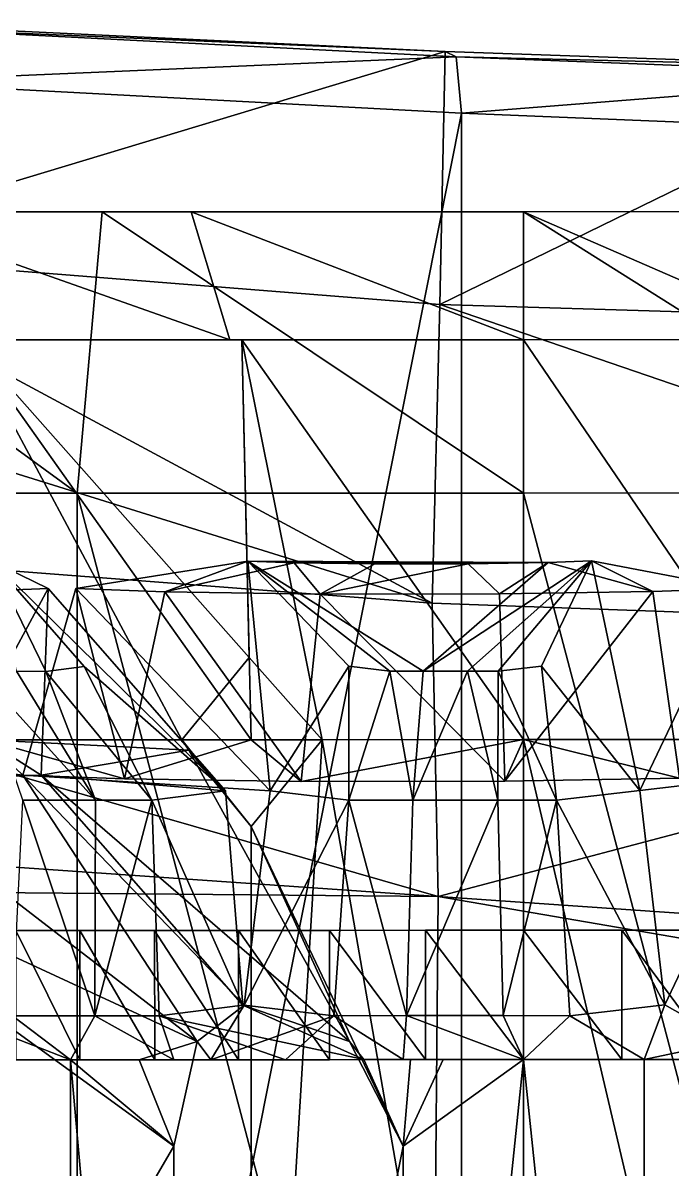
# Model space of a CAD drawing. Header units: metres. Extents: x -7 to 7, y -2.9 to 2.9.
# Drawn here: x 3.8716 to 4.1128, y 2.1771 to 2.6029 of the extents above; entities that cross this region are included whole.
import ezdxf

# ---------------------------------------------------------------- set-up
doc = ezdxf.new("R2010")
doc.units = ezdxf.units.M

msp = doc.modelspace()

# ---------------------------------------------------------------- linework, layer by layer
for points in [[(3.78125, 2.5177, 0.396984), (4.0285, 2.59228, 0.280162), (3.80472, 2.60292, 0.266959)], [(4.0285, 2.59228, 0.280162), (3.81455, 2.60152, 0.245432), (3.80472, 2.60292, 0.266959)], [(3.81455, 2.60152, 0.245432), (4.0285, 2.59228, 0.280162), (4.03252, 2.59032, 0.256828)], [(4.03252, 2.59032, 0.256828), (3.81593, 2.58102, 0.234465), (3.81455, 2.60152, 0.245432)], [(4.02651, 2.4983, 0.415189), (4.0285, 2.59228, 0.280162), (3.78125, 2.5177, 0.396984)], [(4.03453, 2.56934, 0.245169), (3.81593, 2.58102, 0.234465), (4.03252, 2.59032, 0.256828)], [(4.02651, 2.4983, 0.415189), (4.20655, 2.58615, 0.281964), (4.0285, 2.59228, 0.280162)], [(4.20655, 2.58615, 0.281964), (4.03252, 2.59032, 0.256828), (4.0285, 2.59228, 0.280162)], [(4.03252, 2.59032, 0.256828), (4.20655, 2.58615, 0.281964), (4.21171, 2.58336, 0.254789)], [(4.21171, 2.58336, 0.254789), (4.03453, 2.56934, 0.245169), (4.03252, 2.59032, 0.256828)], [(4.22283, 2.49235, 0.404491), (4.20655, 2.58615, 0.281964), (4.02651, 2.4983, 0.415189)], [(4.03453, 2.56934, 0.245169), (3.81593, 1.471, 0.234794), (3.81593, 2.58102, 0.234465)], [(4.21015, 2.56217, 0.241971), (4.03453, 2.56934, 0.245169), (4.21171, 2.58336, 0.254789)], [(3.81593, 1.471, 0.234794), (4.03453, 2.56934, 0.245169), (4.03453, 1.471, 0.245494)], [(4.21015, 2.56217, 0.241971), (4.03453, 1.471, 0.245494), (4.03453, 2.56934, 0.245169)], [(4.03453, 1.471, 0.245494), (4.21015, 2.56217, 0.241971), (4.21015, 1.471, 0.242294)], [(4.02369, 2.38732, 0.605222), (3.54306, 2.53711, 0.345178), (3.50924, 2.42682, 0.62021)], [(4.02369, 2.38732, 0.605222), (3.78125, 2.5177, 0.396984), (3.54306, 2.53711, 0.345178)], [(3.72998, 2.42815, -0.115225), (3.89172, 2.42821, -0.076395), (3.74848, 2.53266, -0.172246)], [(3.74848, 2.53266, -2.07444), (3.89172, 2.42821, -2.17029), (3.72998, 2.42815, -2.13146)], [(3.90107, 2.53272, -2.11108), (3.74848, 2.53266, -2.07444), (3.9341, 2.53273, -1.90252)], [(3.74848, 2.53266, -0.172246), (3.9341, 2.53273, -0.34417), (3.81373, 2.53269, -0.373069)], [(3.9341, 2.53273, -1.90252), (3.74848, 2.53266, -2.07444), (3.81373, 2.53269, -1.87362)], [(3.9341, 2.53273, -0.34417), (3.74848, 2.53266, -0.172246), (3.90107, 2.53272, -0.135612)], [(3.89172, 2.42821, -2.17029), (3.74848, 2.53266, -2.07444), (3.90107, 2.53272, -2.11108)], [(3.74848, 2.53266, -0.172246), (3.89172, 2.42821, -0.076395), (3.90107, 2.53272, -0.135612)], [(3.9341, 2.53273, -1.90252), (3.81373, 2.53269, -1.87362), (3.94851, 2.48519, -1.81166)], [(3.94851, 2.48519, -0.435024), (3.81373, 2.53269, -0.373069), (3.9341, 2.53273, -0.34417)], [(3.81373, 2.53269, -0.373069), (3.94851, 2.48519, -0.435024), (3.84217, 2.48515, -0.460553)], [(3.94851, 2.48519, -1.81166), (3.81373, 2.53269, -1.87362), (3.84217, 2.48515, -1.78614)], [(3.89172, 2.42821, -0.076395), (4.05754, 2.42826, -0.063345), (3.90107, 2.53272, -0.135612)], [(3.90107, 2.53272, -2.11108), (4.05754, 2.42826, -2.18334), (3.89172, 2.42821, -2.17029)], [(4.05754, 2.42826, -2.18334), (3.90107, 2.53272, -2.11108), (4.05751, 2.53277, -2.12339)], [(3.90107, 2.53272, -0.135612), (4.05751, 2.53277, -0.1233), (3.9341, 2.53273, -0.34417)], [(3.90107, 2.53272, -0.135612), (4.05754, 2.42826, -0.063345), (4.05751, 2.53277, -0.1233)], [(3.9341, 2.53273, -1.90252), (4.05751, 2.53277, -2.12339), (3.90107, 2.53272, -2.11108)], [(4.05751, 2.53277, -2.12339), (3.9341, 2.53273, -1.90252), (4.05751, 2.53277, -1.91223)], [(4.05751, 2.53277, -1.91223), (3.9341, 2.53273, -1.90252), (4.05752, 2.48522, -1.82024)], [(3.9341, 2.53273, -0.34417), (4.05751, 2.53277, -0.1233), (4.05751, 2.53277, -0.334458)], [(4.05752, 2.48522, -0.426444), (3.9341, 2.53273, -0.34417), (4.05751, 2.53277, -0.334458)], [(3.9341, 2.53273, -0.34417), (4.05752, 2.48522, -0.426444), (3.94851, 2.48519, -0.435024)], [(4.05752, 2.48522, -1.82024), (3.9341, 2.53273, -1.90252), (3.94851, 2.48519, -1.81166)], [(4.22336, 2.42832, -2.17029), (4.05751, 2.53277, -2.12339), (4.21395, 2.53282, -2.11108)], [(4.21395, 2.53282, -2.11108), (4.05751, 2.53277, -2.12339), (4.18092, 2.53281, -1.90252)], [(4.05751, 2.53277, -0.1233), (4.22336, 2.42832, -0.076395), (4.21395, 2.53282, -0.135612)], [(4.18092, 2.53281, -0.34417), (4.05751, 2.53277, -0.1233), (4.21395, 2.53282, -0.135612)], [(4.05751, 2.53277, -0.1233), (4.18092, 2.53281, -0.34417), (4.05751, 2.53277, -0.334458)], [(4.18092, 2.53281, -1.90252), (4.05751, 2.53277, -1.91223), (4.16654, 2.48526, -1.81166)], [(4.18092, 2.53281, -1.90252), (4.05751, 2.53277, -2.12339), (4.05751, 2.53277, -1.91223)], [(4.16654, 2.48526, -0.435024), (4.05751, 2.53277, -0.334458), (4.18092, 2.53281, -0.34417)], [(4.05754, 2.42826, -0.063345), (4.22336, 2.42832, -0.076395), (4.05751, 2.53277, -0.1233)], [(4.05751, 2.53277, -0.334458), (4.16654, 2.48526, -0.435024), (4.05752, 2.48522, -0.426444)], [(4.05751, 2.53277, -2.12339), (4.22336, 2.42832, -2.17029), (4.05754, 2.42826, -2.18334)], [(4.16654, 2.48526, -1.81166), (4.05751, 2.53277, -1.91223), (4.05752, 2.48522, -1.82024)], [(3.78125, 2.5177, 0.396984), (4.02369, 2.38732, 0.605222), (4.02651, 2.4983, 0.415189)], [(4.38885, 2.37422, 0.600226), (4.02651, 2.4983, 0.415189), (4.02369, 2.38732, 0.605222)], [(4.38885, 2.37422, 0.600226), (4.22283, 2.49235, 0.404491), (4.02651, 2.4983, 0.415189)], [(3.84217, 2.48515, -0.460553), (3.94851, 2.48519, -0.435024), (3.85101, 2.48515, -0.487764)], [(3.85101, 2.48515, -1.75892), (3.94851, 2.48519, -1.81166), (3.84217, 2.48515, -1.78614)], [(3.94851, 2.48519, -1.81166), (3.85101, 2.48515, -1.75892), (3.95298, 2.48519, -1.7834)], [(3.95298, 2.48519, -1.7834), (3.85101, 2.48515, -1.75892), (3.95641, 2.3366, -1.76199)], [(3.85101, 2.48515, -0.487764), (3.94851, 2.48519, -0.435024), (3.95298, 2.48519, -0.463284)], [(3.95571, 2.36712, -0.480305), (3.85101, 2.48515, -0.487764), (3.95298, 2.48519, -0.463284)], [(3.85101, 2.48515, -0.487764), (3.95571, 2.36712, -0.480305), (3.93064, 2.33659, -0.49089)], [(3.85101, 2.48515, -0.487764), (3.93064, 2.33659, -0.49089), (3.85775, 2.33657, -0.508389)], [(3.95641, 2.3366, -1.76199), (3.85101, 2.48515, -1.75892), (3.85775, 2.33657, -1.7383)], [(3.94851, 2.48519, -0.435024), (4.05752, 2.48522, -0.426444), (3.95298, 2.48519, -0.463284)], [(3.95298, 2.48519, -1.7834), (4.05752, 2.48522, -1.82024), (3.94851, 2.48519, -1.81166)], [(4.05752, 2.48522, -1.82024), (3.95298, 2.48519, -1.7834), (4.05752, 2.48522, -1.79163)], [(4.05752, 2.48522, -1.79163), (3.95298, 2.48519, -1.7834), (4.05756, 2.33664, -1.76995)], [(3.95298, 2.48519, -0.463284), (4.05752, 2.48522, -0.426444), (4.05752, 2.48522, -0.455056)], [(4.05756, 2.33664, -0.476742), (3.95298, 2.48519, -0.463284), (4.05752, 2.48522, -0.455056)], [(3.95298, 2.48519, -0.463284), (4.05756, 2.33664, -0.476742), (3.98283, 2.33661, -0.482624)], [(3.95298, 2.48519, -0.463284), (3.98283, 2.33661, -0.482624), (3.95571, 2.36712, -0.480305)], [(4.05756, 2.33664, -1.76995), (3.95298, 2.48519, -1.7834), (3.95641, 2.3366, -1.76199)], [(4.05752, 2.48522, -0.426444), (4.16207, 2.48526, -0.463284), (4.05752, 2.48522, -0.455056)], [(4.16654, 2.48526, -1.81166), (4.05752, 2.48522, -1.82024), (4.16207, 2.48526, -1.7834)], [(4.16207, 2.48526, -1.7834), (4.05752, 2.48522, -1.79163), (4.15871, 2.33667, -1.76199)], [(4.16207, 2.48526, -0.463284), (4.05752, 2.48522, -0.426444), (4.16654, 2.48526, -0.435024)], [(4.16207, 2.48526, -1.7834), (4.05752, 2.48522, -1.82024), (4.05752, 2.48522, -1.79163)], [(4.15871, 2.33667, -0.484703), (4.05752, 2.48522, -0.455056), (4.16207, 2.48526, -0.463284)], [(4.05752, 2.48522, -0.455056), (4.15871, 2.33667, -0.484703), (4.05756, 2.33664, -0.476742)], [(4.15871, 2.33667, -1.76199), (4.05752, 2.48522, -1.79163), (4.05756, 2.33664, -1.76995)], [(3.89172, 2.42821, -2.17029), (3.89188, 1.79919, -2.17029), (3.72998, 2.42815, -2.13146)], [(3.72998, 2.42815, -0.115225), (3.89188, 1.79919, -0.076395), (3.89172, 2.42821, -0.076395)], [(3.72998, 2.42815, -2.13146), (3.89188, 1.79919, -2.17029), (3.73014, 1.79913, -2.13146)], [(3.89188, 1.79919, -0.076395), (3.72998, 2.42815, -0.115225), (3.73014, 1.79913, -0.115225)], [(4.05754, 2.42826, -2.18334), (4.0577, 1.79925, -2.18334), (3.89172, 2.42821, -2.17029)], [(3.89172, 2.42821, -0.076395), (4.0577, 1.79925, -0.063345), (4.05754, 2.42826, -0.063345)], [(3.89172, 2.42821, -2.17029), (4.0577, 1.79925, -2.18334), (3.89188, 1.79919, -2.17029)], [(4.0577, 1.79925, -0.063345), (3.89172, 2.42821, -0.076395), (3.89188, 1.79919, -0.076395)], [(4.22336, 2.42832, -2.17029), (4.22352, 1.79931, -2.17029), (4.05754, 2.42826, -2.18334)], [(4.05754, 2.42826, -0.063345), (4.22352, 1.79931, -0.076395), (4.22336, 2.42832, -0.076395)], [(4.05754, 2.42826, -2.18334), (4.22352, 1.79931, -2.17029), (4.0577, 1.79925, -2.18334)], [(4.22352, 1.79931, -0.076395), (4.05754, 2.42826, -0.063345), (4.0577, 1.79925, -0.063345)], [(3.50924, 2.42682, 0.62021), (2.38506, 2.39204, 0.763717), (4.02586, 2.27837, 0.710255)], [(3.50924, 2.42682, 0.62021), (4.02586, 2.27837, 0.710255), (4.02369, 2.38732, 0.605222)], [(3.86003, 2.40294, -0.677253), (3.84962, 2.39153, -0.610589), (3.88094, 2.39276, -0.597337)], [(3.88094, 2.39276, -0.597337), (3.94686, 2.31765, -0.810869), (3.86003, 2.40294, -0.677253)], [(3.86003, 2.40294, -0.677253), (3.94686, 2.31765, -0.810869), (3.89434, 2.36384, -0.788398)], [(3.88011, 2.36201, -0.794705), (3.86003, 2.40294, -0.677253), (3.89434, 2.36384, -0.788398)], [(3.86918, 2.36203, -0.800734), (3.86003, 2.40294, -0.677253), (3.88011, 2.36201, -0.794705)], [(3.89125, 2.39276, -1.6527), (3.96346, 2.31765, -1.44121), (3.95513, 2.40297, -1.60034)], [(3.95513, 2.40297, -1.60034), (3.92437, 2.39156, -1.66039), (3.89125, 2.39276, -1.6527)], [(3.92437, 2.39156, -1.66039), (3.95513, 2.40297, -1.60034), (3.97238, 2.40235, -1.60434)], [(3.97238, 2.40235, -1.60434), (3.98206, 2.39071, -1.66971), (3.92437, 2.39156, -1.66039)], [(3.95513, 2.40297, -1.60034), (3.96346, 2.31765, -1.44121), (3.99272, 2.36388, -1.49026)], [(4.00794, 2.36205, -1.49352), (3.95513, 2.40297, -1.60034), (3.99272, 2.36388, -1.49026)], [(4.02033, 2.36208, -1.49506), (3.95513, 2.40297, -1.60034), (4.00794, 2.36205, -1.49352)], [(3.95513, 2.40297, -1.60034), (4.06671, 2.40243, -1.61153), (3.97238, 2.40235, -1.60434)], [(4.02033, 2.36208, -1.49506), (4.06671, 2.40243, -1.61153), (3.95513, 2.40297, -1.60034)], [(3.97238, 2.40235, -1.60434), (4.06671, 2.40243, -1.61153), (4.03704, 2.40193, -1.61177)], [(3.98206, 2.39071, -1.66971), (3.97238, 2.40235, -1.60434), (4.0024, 2.4019, -1.60919)], [(3.97238, 2.40235, -1.60434), (4.03704, 2.40193, -1.61177), (4.0024, 2.4019, -1.60919)], [(4.0486, 2.39076, -1.67467), (3.98206, 2.39071, -1.66971), (4.03704, 2.40193, -1.61177)], [(4.03704, 2.40193, -1.61177), (3.98206, 2.39071, -1.66971), (4.0024, 2.4019, -1.60919)], [(4.02033, 2.36208, -1.49506), (4.08282, 2.40302, -1.61043), (4.06671, 2.40243, -1.61153)], [(4.08282, 2.40302, -1.61043), (4.02033, 2.36208, -1.49506), (4.03676, 2.36208, -1.4963)], [(4.08282, 2.40302, -1.61043), (4.03676, 2.36208, -1.4963), (4.0481, 2.36206, -1.49664)], [(4.06671, 2.40243, -1.61153), (4.0486, 2.39076, -1.67467), (4.03704, 2.40193, -1.61177)], [(4.08282, 2.40302, -1.61043), (4.0481, 2.36206, -1.49664), (4.06421, 2.3639, -1.49588)], [(4.10561, 2.39171, -1.6742), (4.0486, 2.39076, -1.67467), (4.06671, 2.40243, -1.61153)], [(4.1008, 2.3177, -1.45202), (4.08282, 2.40302, -1.61043), (4.06421, 2.3639, -1.49588)], [(4.08282, 2.40302, -1.61043), (4.10561, 2.39171, -1.6742), (4.06671, 2.40243, -1.61153)], [(4.13656, 2.39285, -1.6721), (4.10561, 2.39171, -1.6742), (4.08282, 2.40302, -1.61043)], [(4.08282, 2.40302, -1.61043), (4.1008, 2.3177, -1.45202), (4.13656, 2.39285, -1.6721)], [(2.39433, 2.29291, 0.803866), (4.02586, 2.27837, 0.710255), (2.38506, 2.39204, 0.763717)], [(3.84274, 2.32207, -0.57546), (3.88094, 2.39276, -0.597337), (3.84962, 2.39153, -0.610589)], [(3.88094, 2.39276, -0.597337), (3.84274, 2.32207, -0.57546), (3.87837, 2.32346, -0.560385)], [(3.87164, 2.32346, -1.68411), (3.96346, 2.31765, -1.44121), (3.89125, 2.39276, -1.6527)], [(3.89125, 2.39276, -1.6527), (3.90932, 2.32209, -1.69286), (3.87164, 2.32346, -1.68411)], [(3.87837, 2.32346, -0.560385), (3.94686, 2.31765, -0.810869), (3.88094, 2.39276, -0.597337)], [(3.90932, 2.32209, -1.69286), (3.89125, 2.39276, -1.6527), (3.92437, 2.39156, -1.66039)], [(3.92437, 2.39156, -1.66039), (3.97494, 2.32112, -1.70347), (3.90932, 2.32209, -1.69286)], [(3.97494, 2.32112, -1.70347), (3.92437, 2.39156, -1.66039), (3.98206, 2.39071, -1.66971)], [(3.98206, 2.39071, -1.66971), (4.05065, 2.32118, -1.70911), (3.97494, 2.32112, -1.70347)], [(4.05065, 2.32118, -1.70911), (3.98206, 2.39071, -1.66971), (4.0486, 2.39076, -1.67467)], [(4.10561, 2.39171, -1.6742), (4.05065, 2.32118, -1.70911), (4.0486, 2.39076, -1.67467)], [(4.1155, 2.32227, -1.70858), (4.05065, 2.32118, -1.70911), (4.10561, 2.39171, -1.6742)], [(4.1008, 2.3177, -1.45202), (4.15071, 2.32356, -1.70618), (4.13656, 2.39285, -1.6721)], [(4.13656, 2.39285, -1.6721), (4.1155, 2.32227, -1.70858), (4.10561, 2.39171, -1.6742)], [(4.38885, 2.37422, 0.600226), (4.02369, 2.38732, 0.605222), (4.02586, 2.27837, 0.710255)], [(5.77132, 2.15752, 0.572927), (4.38885, 2.37422, 0.600226), (4.02586, 2.27837, 0.710255)], [(3.89434, 2.36384, -0.788398), (3.91952, 2.31412, -0.822985), (3.88011, 2.36201, -0.794705)], [(3.94686, 2.31765, -0.810869), (3.91952, 2.31412, -0.822985), (3.89434, 2.36384, -0.788398)], [(3.98283, 2.33661, -0.482624), (3.93064, 2.33659, -0.49089), (3.95571, 2.36712, -0.480305)], [(3.96346, 2.31765, -1.44121), (3.9927, 2.31414, -1.44748), (3.99272, 2.36388, -1.49026)], [(3.99272, 2.36388, -1.49026), (3.9927, 2.31414, -1.44748), (4.00794, 2.36205, -1.49352)], [(4.06985, 2.31416, -1.45349), (4.06421, 2.3639, -1.49588), (4.0481, 2.36206, -1.49664)], [(4.06421, 2.3639, -1.49588), (4.06985, 2.31416, -1.45349), (4.1008, 2.3177, -1.45202)], [(3.89853, 2.31416, -0.834568), (3.85516, 2.36202, -0.80939), (3.86918, 2.36203, -0.800734)], [(3.85516, 2.36202, -0.80939), (3.89853, 2.31416, -0.834568), (3.87159, 2.31414, -0.851198)], [(3.88011, 2.36201, -0.794705), (3.89853, 2.31416, -0.834568), (3.86918, 2.36203, -0.800734)], [(3.91952, 2.31412, -0.822985), (3.89853, 2.31416, -0.834568), (3.88011, 2.36201, -0.794705)], [(3.9927, 2.31414, -1.44748), (4.0165, 2.3142, -1.45045), (4.00794, 2.36205, -1.49352)], [(4.00794, 2.36205, -1.49352), (4.0165, 2.3142, -1.45045), (4.02033, 2.36208, -1.49506)], [(4.0165, 2.3142, -1.45045), (4.03676, 2.36208, -1.4963), (4.02033, 2.36208, -1.49506)], [(4.03676, 2.36208, -1.4963), (4.0165, 2.3142, -1.45045), (4.04807, 2.3142, -1.45283)], [(4.04807, 2.3142, -1.45283), (4.0481, 2.36206, -1.49664), (4.03676, 2.36208, -1.4963)], [(4.0481, 2.36206, -1.49664), (4.04807, 2.3142, -1.45283), (4.06985, 2.31416, -1.45349)], [(3.85775, 2.33657, -1.7383), (3.79601, 2.33265, -1.69491), (3.87164, 2.32346, -1.68411)], [(3.85775, 2.33657, -0.508389), (3.87837, 2.32346, -0.560385), (3.84274, 2.32207, -0.57546)], [(3.90932, 2.32209, -1.69286), (3.95641, 2.3366, -1.76199), (3.85775, 2.33657, -1.7383)], [(3.93321, 2.3327, -0.507204), (3.85775, 2.33657, -0.508389), (3.93064, 2.33659, -0.49089)], [(3.85775, 2.33657, -0.508389), (3.93321, 2.3327, -0.507204), (3.87837, 2.32346, -0.560385)], [(3.85775, 2.33657, -1.7383), (3.87164, 2.32346, -1.68411), (3.90932, 2.32209, -1.69286)], [(3.95641, 2.3366, -1.76199), (3.90932, 2.32209, -1.69286), (3.97494, 2.32112, -1.70347)], [(3.95642, 2.30443, -0.484703), (3.93064, 2.33659, -0.49089), (3.98283, 2.33661, -0.482624)], [(3.95642, 2.30443, -0.484703), (3.93321, 2.3327, -0.507204), (3.93064, 2.33659, -0.49089)], [(3.97494, 2.32112, -1.70347), (4.05756, 2.33664, -1.76995), (3.95641, 2.3366, -1.76199)], [(3.98283, 2.33661, -0.482624), (3.95652, 1.9052, -0.484703), (3.95642, 2.30443, -0.484703)], [(3.98283, 2.33661, -0.482624), (4.05767, 1.90524, -0.476742), (3.95652, 1.9052, -0.484703)], [(4.05756, 2.33664, -1.76995), (3.97494, 2.32112, -1.70347), (4.05065, 2.32118, -1.70911)], [(4.05767, 1.90524, -0.476742), (3.98283, 2.33661, -0.482624), (4.05756, 2.33664, -0.476742)], [(4.1155, 2.32227, -1.70858), (4.05756, 2.33664, -1.76995), (4.05065, 2.32118, -1.70911)], [(4.15871, 2.33667, -1.76199), (4.05756, 2.33664, -1.76995), (4.1155, 2.32227, -1.70858)], [(4.15882, 1.90528, -0.484703), (4.05756, 2.33664, -0.476742), (4.15871, 2.33667, -0.484703)], [(4.05756, 2.33664, -0.476742), (4.15882, 1.90528, -0.484703), (4.05767, 1.90524, -0.476742)], [(3.76402, 2.30437, -1.69947), (3.93634, 2.22449, -1.40013), (3.79601, 2.33265, -1.69491)], [(3.79601, 2.33265, -1.69491), (3.93634, 2.22449, -1.40013), (3.87164, 2.32346, -1.68411)], [(3.93321, 2.3327, -0.507204), (3.99299, 2.22451, -0.828149), (3.87837, 2.32346, -0.560385)], [(3.95642, 2.30443, -0.484703), (3.99299, 2.22451, -0.828149), (3.93321, 2.3327, -0.507204)], [(3.87164, 2.32346, -1.68411), (3.93634, 2.22449, -1.40013), (3.95379, 2.23802, -1.44353)], [(3.96346, 2.31765, -1.44121), (3.87164, 2.32346, -1.68411), (3.95379, 2.23802, -1.44353)], [(3.87837, 2.32346, -0.560385), (3.99299, 2.22451, -0.828149), (3.95336, 2.23802, -0.8033)], [(3.94686, 2.31765, -0.810869), (3.87837, 2.32346, -0.560385), (3.95336, 2.23802, -0.8033)], [(4.11002, 2.23807, -1.45582), (4.15071, 2.32356, -1.70618), (4.1008, 2.3177, -1.45202)], [(4.13405, 2.22455, -1.41569), (4.15071, 2.32356, -1.70618), (4.11002, 2.23807, -1.45582)], [(3.95336, 2.23802, -0.8033), (3.91952, 2.31412, -0.822985), (3.94686, 2.31765, -0.810869)], [(3.95379, 2.23802, -1.44353), (3.9927, 2.31414, -1.44748), (3.96346, 2.31765, -1.44121)], [(4.06985, 2.31416, -1.45349), (4.11002, 2.23807, -1.45582), (4.1008, 2.3177, -1.45202)], [(3.87159, 2.31414, -0.851198), (3.89838, 2.23405, -0.83026), (3.86773, 2.23403, -0.849179)], [(3.89838, 2.23405, -0.83026), (3.87159, 2.31414, -0.851198), (3.89853, 2.31416, -0.834568)], [(3.91952, 2.31412, -0.822985), (3.89838, 2.23405, -0.83026), (3.89853, 2.31416, -0.834568)], [(3.92226, 2.234, -0.817084), (3.89838, 2.23405, -0.83026), (3.91952, 2.31412, -0.822985)], [(3.91952, 2.31412, -0.822985), (3.95336, 2.23802, -0.8033), (3.92226, 2.234, -0.817084)], [(3.9927, 2.31414, -1.44748), (3.95379, 2.23802, -1.44353), (3.98705, 2.23402, -1.45066)], [(3.98705, 2.23402, -1.45066), (4.01412, 2.23409, -1.45404), (3.9927, 2.31414, -1.44748)], [(3.9927, 2.31414, -1.44748), (4.01412, 2.23409, -1.45404), (4.0165, 2.3142, -1.45045)], [(4.01412, 2.23409, -1.45404), (4.04807, 2.3142, -1.45283), (4.0165, 2.3142, -1.45045)], [(4.04807, 2.3142, -1.45283), (4.01412, 2.23409, -1.45404), (4.05003, 2.2341, -1.45674)], [(4.05003, 2.2341, -1.45674), (4.06985, 2.31416, -1.45349), (4.04807, 2.3142, -1.45283)], [(4.06985, 2.31416, -1.45349), (4.05003, 2.2341, -1.45674), (4.07482, 2.23405, -1.45749)], [(4.07482, 2.23405, -1.45749), (4.11002, 2.23807, -1.45582), (4.06985, 2.31416, -1.45349)], [(3.93634, 2.22449, -1.40013), (3.76402, 2.30437, -1.69947), (3.92762, 2.18556, -1.37844)], [(3.76412, 1.90514, -1.69947), (3.92762, 2.18556, -1.37844), (3.76402, 2.30437, -1.69947)], [(3.99299, 2.22451, -0.828149), (3.95642, 2.30443, -0.484703), (4.01281, 2.18559, -0.840572)], [(3.95652, 1.9052, -0.484703), (4.01281, 2.18559, -0.840572), (3.95642, 2.30443, -0.484703)], [(4.0147, 1.98619, 0.746712), (2.39433, 2.29291, 0.803866), (1.96471, 2.16073, 0.812839)], [(4.02586, 2.27837, 0.710255), (2.39433, 2.29291, 0.803866), (4.02454, 2.12474, 0.761832)], [(2.39433, 2.29291, 0.803866), (4.0147, 1.98619, 0.746712), (4.02454, 2.12474, 0.761832)], [(5.7465, 1.98253, 0.622649), (4.02586, 2.27837, 0.710255), (4.02454, 2.12474, 0.761832)], [(4.02586, 2.27837, 0.710255), (5.7465, 1.98253, 0.622649), (5.77132, 2.15752, 0.572927)], [(3.82732, 2.26573, -1.15981), (3.89273, 2.26575, -1.28819), (3.83586, 2.26573, -1.19539)], [(3.83586, 2.26573, -1.0513), (3.89273, 2.26575, -1.28819), (3.82732, 2.26573, -1.15981)], [(3.95174, 2.26577, -0.915621), (3.83586, 2.26573, -1.0513), (3.86897, 2.26575, -0.986312)], [(3.95174, 2.26577, -0.915621), (3.89273, 2.26575, -1.28819), (3.83586, 2.26573, -1.0513)], [(3.83586, 2.26573, -1.19539), (3.89273, 2.26575, -1.28819), (3.86897, 2.26575, -1.26038)], [(3.95174, 2.26577, -0.915621), (3.86897, 2.26575, -0.986312), (3.89273, 2.26575, -0.958494)], [(3.86898, 2.2177, -0.986312), (3.89274, 2.21771, -0.958494), (3.86897, 2.26575, -0.986312)], [(3.89274, 2.21771, -1.28819), (3.86897, 2.26575, -1.26038), (3.89273, 2.26575, -1.28819)], [(3.86897, 2.26575, -0.986312), (3.89274, 2.21771, -0.958494), (3.89273, 2.26575, -0.958494)], [(3.86897, 2.26575, -1.26038), (3.89274, 2.21771, -1.28819), (3.86898, 2.2177, -1.26038)], [(3.89273, 2.26575, -1.28819), (4.19461, 2.26586, -1.31195), (3.92055, 2.26576, -1.31195)], [(3.95174, 2.26577, -0.915621), (4.19461, 2.26586, -1.31195), (3.89273, 2.26575, -1.28819)], [(3.95174, 2.26577, -0.915621), (3.89273, 2.26575, -0.958494), (3.92055, 2.26576, -0.934735)], [(3.92056, 2.21772, -1.31195), (3.89273, 2.26575, -1.28819), (3.92055, 2.26576, -1.31195)], [(3.89273, 2.26575, -0.958494), (3.92056, 2.21772, -0.934735), (3.92055, 2.26576, -0.934735)], [(3.89274, 2.21771, -0.958494), (3.92056, 2.21772, -0.934735), (3.89273, 2.26575, -0.958494)], [(3.89273, 2.26575, -1.28819), (3.92056, 2.21772, -1.31195), (3.89274, 2.21771, -1.28819)], [(3.92055, 2.26576, -1.31195), (4.19461, 2.26586, -1.31195), (4.09405, 2.26582, -1.35361)], [(3.92055, 2.26576, -1.31195), (4.09405, 2.26582, -1.35361), (4.02111, 2.2658, -1.35361)], [(3.92055, 2.26576, -1.31195), (4.02111, 2.2658, -1.35361), (3.98554, 2.26579, -1.34507)], [(3.92055, 2.26576, -1.31195), (3.98554, 2.26579, -1.34507), (3.95174, 2.26577, -1.33107)], [(3.95175, 2.21773, -1.33107), (3.92055, 2.26576, -1.31195), (3.95174, 2.26577, -1.33107)], [(3.92055, 2.26576, -0.934735), (3.95175, 2.21773, -0.915621), (3.95174, 2.26577, -0.915621)], [(3.92056, 2.21772, -0.934735), (3.95175, 2.21773, -0.915621), (3.92055, 2.26576, -0.934735)], [(3.92055, 2.26576, -1.31195), (3.95175, 2.21773, -1.33107), (3.92056, 2.21772, -1.31195)], [(3.95174, 2.26577, -0.915621), (4.2793, 2.26589, -1.19539), (4.19461, 2.26586, -1.31195)], [(4.2793, 2.26589, -1.19539), (3.95174, 2.26577, -0.915621), (4.16342, 2.26585, -0.915621)], [(4.16342, 2.26585, -0.915621), (3.95174, 2.26577, -0.915621), (3.98554, 2.26579, -0.901621)], [(3.98555, 2.21774, -1.34507), (3.95174, 2.26577, -1.33107), (3.98554, 2.26579, -1.34507)], [(3.95174, 2.26577, -0.915621), (3.98555, 2.21774, -0.901621), (3.98554, 2.26579, -0.901621)], [(3.95175, 2.21773, -0.915621), (3.98555, 2.21774, -0.901621), (3.95174, 2.26577, -0.915621)], [(3.95174, 2.26577, -1.33107), (3.98555, 2.21774, -1.34507), (3.95175, 2.21773, -1.33107)], [(4.16342, 2.26585, -0.915621), (3.98554, 2.26579, -0.901621), (4.09405, 2.26582, -0.893081)], [(4.09405, 2.26582, -0.893081), (3.98554, 2.26579, -0.901621), (4.05758, 2.26581, -0.89021)], [(4.05758, 2.26581, -0.89021), (3.98554, 2.26579, -0.901621), (4.02111, 2.2658, -0.893081)], [(4.02112, 2.21775, -1.35361), (3.98554, 2.26579, -1.34507), (4.02111, 2.2658, -1.35361)], [(3.98554, 2.26579, -0.901621), (4.02112, 2.21775, -0.893081), (4.02111, 2.2658, -0.893081)], [(3.98555, 2.21774, -0.901621), (4.02112, 2.21775, -0.893081), (3.98554, 2.26579, -0.901621)], [(3.98554, 2.26579, -1.34507), (4.02112, 2.21775, -1.35361), (3.98555, 2.21774, -1.34507)], [(4.02111, 2.2658, -1.35361), (4.09405, 2.26582, -1.35361), (4.05758, 2.26581, -1.35648)], [(4.05759, 2.21777, -1.35648), (4.02111, 2.2658, -1.35361), (4.05758, 2.26581, -1.35648)], [(4.02111, 2.2658, -0.893081), (4.05759, 2.21777, -0.89021), (4.05758, 2.26581, -0.89021)], [(4.02112, 2.21775, -0.893081), (4.05759, 2.21777, -0.89021), (4.02111, 2.2658, -0.893081)], [(4.02111, 2.2658, -1.35361), (4.05759, 2.21777, -1.35648), (4.02112, 2.21775, -1.35361)], [(4.09406, 2.21778, -1.35361), (4.05758, 2.26581, -1.35648), (4.09405, 2.26582, -1.35361)], [(4.05758, 2.26581, -0.89021), (4.09406, 2.21778, -0.893081), (4.09405, 2.26582, -0.893081)], [(4.05759, 2.21777, -0.89021), (4.09406, 2.21778, -0.893081), (4.05758, 2.26581, -0.89021)], [(4.05758, 2.26581, -1.35648), (4.09406, 2.21778, -1.35361), (4.05759, 2.21777, -1.35648)], [(4.09405, 2.26582, -1.35361), (4.19461, 2.26586, -1.31195), (4.12962, 2.26583, -1.34507)], [(4.16342, 2.26585, -0.915621), (4.09405, 2.26582, -0.893081), (4.12962, 2.26583, -0.901621)], [(4.12964, 2.21779, -1.34507), (4.09405, 2.26582, -1.35361), (4.12962, 2.26583, -1.34507)], [(4.09405, 2.26582, -0.893081), (4.12964, 2.21779, -0.901621), (4.12962, 2.26583, -0.901621)], [(4.09406, 2.21778, -0.893081), (4.12964, 2.21779, -0.901621), (4.09405, 2.26582, -0.893081)], [(4.09405, 2.26582, -1.35361), (4.12964, 2.21779, -1.34507), (4.09406, 2.21778, -1.35361)], [(3.99825, 2.21775, -0.844067), (3.92226, 2.234, -0.817084), (3.95336, 2.23802, -0.8033)], [(3.94145, 2.21773, -1.38417), (3.95379, 2.23802, -1.44353), (3.93634, 2.22449, -1.40013)], [(3.94145, 2.21773, -1.38417), (3.98705, 2.23402, -1.45066), (3.95379, 2.23802, -1.44353)], [(3.99825, 2.21775, -0.844067), (3.95336, 2.23802, -0.8033), (3.99299, 2.22451, -0.828149)], [(4.10238, 2.21778, -1.40612), (4.11002, 2.23807, -1.45582), (4.07482, 2.23405, -1.45749)], [(4.10238, 2.21778, -1.40612), (4.13405, 2.22455, -1.41569), (4.11002, 2.23807, -1.45582)], [(3.88931, 2.21771, -0.891724), (3.84724, 2.23397, -0.863145), (3.86773, 2.23403, -0.849179)], [(3.84724, 2.23397, -0.863145), (3.88931, 2.21771, -0.891724), (3.85515, 2.2177, -0.920901)], [(3.89838, 2.23405, -0.83026), (3.88931, 2.21771, -0.891724), (3.86773, 2.23403, -0.849179)], [(3.92762, 2.21772, -0.868251), (3.88931, 2.21771, -0.891724), (3.89838, 2.23405, -0.83026)], [(3.92226, 2.234, -0.817084), (3.92762, 2.21772, -0.868251), (3.89838, 2.23405, -0.83026)], [(3.96912, 2.21774, -0.851059), (3.92762, 2.21772, -0.868251), (3.92226, 2.234, -0.817084)], [(3.92226, 2.234, -0.817084), (3.99825, 2.21775, -0.844067), (3.96912, 2.21774, -0.851059)], [(3.98705, 2.23402, -1.45066), (3.94145, 2.21773, -1.38417), (3.96912, 2.21774, -1.39563)], [(3.96912, 2.21774, -1.39563), (4.01281, 2.21775, -1.40612), (3.98705, 2.23402, -1.45066)], [(3.98705, 2.23402, -1.45066), (4.01281, 2.21775, -1.40612), (4.01412, 2.23409, -1.45404)], [(4.01281, 2.21775, -1.40612), (4.05759, 2.21777, -1.40964), (4.01412, 2.23409, -1.45404)], [(4.01412, 2.23409, -1.45404), (4.05759, 2.21777, -1.40964), (4.05003, 2.2341, -1.45674)], [(4.05759, 2.21777, -1.40964), (4.07482, 2.23405, -1.45749), (4.05003, 2.2341, -1.45674)], [(4.07482, 2.23405, -1.45749), (4.05759, 2.21777, -1.40964), (4.10238, 2.21778, -1.40612)], [(3.91485, 2.21772, -1.37061), (3.93634, 2.22449, -1.40013), (3.92762, 2.18556, -1.37844)], [(3.91485, 2.21772, -1.37061), (3.94145, 2.21773, -1.38417), (3.93634, 2.22449, -1.40013)], [(4.01281, 2.18559, -0.840572), (3.99825, 2.21775, -0.844067), (3.99299, 2.22451, -0.828149)], [(4.13405, 2.22455, -1.41569), (4.10238, 2.21778, -1.40612), (4.1315, 2.21779, -1.39912)], [(3.8357, 2.21769, -0.943677), (3.89274, 2.21771, -0.958494), (3.86898, 2.2177, -0.986312)], [(3.89274, 2.21771, -0.958494), (3.8357, 2.21769, -0.943677), (3.85515, 2.2177, -0.920901)], [(3.85515, 2.2177, -0.920901), (3.92056, 2.21772, -0.934735), (3.89274, 2.21771, -0.958494)], [(3.88931, 2.21771, -1.35496), (3.85515, 2.2177, -1.32579), (3.92056, 2.21772, -1.31195)], [(3.92056, 2.21772, -0.934735), (3.85515, 2.2177, -0.920901), (3.88931, 2.21771, -0.891724)], [(3.92056, 2.21772, -1.31195), (3.85515, 2.2177, -1.32579), (3.89274, 2.21771, -1.28819)], [(3.85515, 2.2177, -1.32579), (3.86898, 2.2177, -1.26038), (3.89274, 2.21771, -1.28819)], [(3.88942, 1.78631, -1.35496), (3.85515, 2.2177, -1.32579), (3.88931, 2.21771, -1.35496)], [(3.85515, 2.2177, -1.32579), (3.88942, 1.78631, -1.35496), (3.85526, 1.7863, -1.32579)], [(3.88931, 2.21771, -0.891724), (3.92762, 2.21772, -0.868251), (3.92056, 2.21772, -0.934735)], [(3.92056, 2.21772, -1.31195), (3.91485, 2.21772, -1.37061), (3.88931, 2.21771, -1.35496)], [(3.92762, 2.18556, -1.37844), (3.88931, 2.21771, -1.35496), (3.91485, 2.21772, -1.37061)], [(3.88931, 2.21771, -1.35496), (3.92762, 2.18556, -1.37844), (3.92773, 1.78633, -1.37844)], [(3.88931, 2.21771, -1.35496), (3.92773, 1.78633, -1.37844), (3.88942, 1.78631, -1.35496)], [(3.91485, 2.21772, -1.37061), (3.92056, 2.21772, -1.31195), (3.95175, 2.21773, -1.33107)], [(3.91485, 2.21772, -1.37061), (3.93566, 2.21773, -1.36265), (3.94145, 2.21773, -1.38417)], [(3.91485, 2.21772, -1.37061), (3.95175, 2.21773, -1.33107), (3.93566, 2.21773, -1.36265)], [(3.92056, 2.21772, -0.934735), (3.92762, 2.21772, -0.868251), (3.95175, 2.21773, -0.915621)], [(3.92762, 2.21772, -0.868251), (3.98555, 2.21774, -0.901621), (3.95175, 2.21773, -0.915621)], [(3.98555, 2.21774, -0.901621), (3.92762, 2.21772, -0.868251), (3.96912, 2.21774, -0.851059)], [(3.96912, 2.21774, -1.39563), (3.93566, 2.21773, -1.36265), (3.95175, 2.21773, -1.33107)], [(3.93566, 2.21773, -1.36265), (3.96912, 2.21774, -1.39563), (3.94145, 2.21773, -1.38417)], [(3.96912, 2.21774, -1.39563), (3.95175, 2.21773, -1.33107), (3.98555, 2.21774, -1.34507)], [(3.96912, 2.21774, -0.851059), (4.01558, 2.21775, -0.858073), (4.02112, 2.21775, -0.893081)], [(4.01281, 2.21775, -1.40612), (3.96912, 2.21774, -1.39563), (4.02112, 2.21775, -1.35361)], [(4.01558, 2.21775, -0.858073), (3.96912, 2.21774, -0.851059), (3.99825, 2.21775, -0.844067)], [(3.96912, 2.21774, -0.851059), (4.02112, 2.21775, -0.893081), (3.98555, 2.21774, -0.901621)], [(4.02112, 2.21775, -1.35361), (3.96912, 2.21774, -1.39563), (3.98555, 2.21774, -1.34507)], [(4.01281, 2.18559, -0.840572), (4.01558, 2.21775, -0.858073), (3.99825, 2.21775, -0.844067)], [(4.05759, 2.21777, -1.40964), (4.01281, 2.21775, -1.40612), (4.05759, 2.21777, -1.35648)], [(4.05759, 2.21777, -0.837046), (4.01281, 2.18559, -0.840572), (4.01292, 1.78636, -0.840572)], [(4.05759, 2.21777, -1.35648), (4.01281, 2.21775, -1.40612), (4.02112, 2.21775, -1.35361)], [(4.01281, 2.18559, -0.840572), (4.05759, 2.21777, -0.837046), (4.02773, 2.21776, -0.839397)], [(4.01281, 2.18559, -0.840572), (4.02773, 2.21776, -0.839397), (4.01558, 2.21775, -0.858073)], [(4.05759, 2.21777, -0.837046), (4.01292, 1.78636, -0.840572), (4.0577, 1.78637, -0.837046)], [(4.02773, 2.21776, -0.839397), (4.02112, 2.21775, -0.893081), (4.01558, 2.21775, -0.858073)], [(4.02773, 2.21776, -0.839397), (4.05759, 2.21777, -0.89021), (4.02112, 2.21775, -0.893081)], [(4.05759, 2.21777, -0.89021), (4.02773, 2.21776, -0.839397), (4.05759, 2.21777, -0.837046)], [(4.05759, 2.21777, -0.837046), (4.10238, 2.21778, -0.840572), (4.05759, 2.21777, -0.89021)], [(4.10238, 2.21778, -1.40612), (4.05759, 2.21777, -1.35648), (4.09406, 2.21778, -1.35361)], [(4.10238, 2.21778, -0.840572), (4.05759, 2.21777, -0.837046), (4.10249, 1.78639, -0.840572)], [(4.05759, 2.21777, -0.89021), (4.10238, 2.21778, -0.840572), (4.09406, 2.21778, -0.893081)], [(4.05759, 2.21777, -1.35648), (4.10238, 2.21778, -1.40612), (4.05759, 2.21777, -1.40964)], [(4.10249, 1.78639, -0.840572), (4.05759, 2.21777, -0.837046), (4.0577, 1.78637, -0.837046)], [(4.1315, 2.21779, -1.39912), (4.09406, 2.21778, -1.35361), (4.12964, 2.21779, -1.34507)], [(4.10238, 2.21778, -0.840572), (4.12964, 2.21779, -0.901621), (4.09406, 2.21778, -0.893081)], [(4.09406, 2.21778, -1.35361), (4.1315, 2.21779, -1.39912), (4.10238, 2.21778, -1.40612)], [(4.10238, 2.21778, -0.840572), (4.14059, 2.2178, -0.867912), (4.12964, 2.21779, -0.901621)], [(4.14059, 2.2178, -0.867912), (4.10238, 2.21778, -0.840572), (4.1315, 2.21779, -0.847564)], [(4.10249, 1.78639, -0.840572), (4.1315, 2.21779, -0.847564), (4.10238, 2.21778, -0.840572)], [(4.1315, 2.21779, -0.847564), (4.10249, 1.78639, -0.840572), (4.14617, 1.7864, -0.851059)], [(3.92762, 2.18556, -1.37844), (3.76412, 1.90514, -1.69947), (3.92773, 1.78633, -1.37844)], [(4.01281, 2.18559, -0.840572), (3.95652, 1.9052, -0.484703), (4.01292, 1.78636, -0.840572)]]:
    msp.add_3dface(points)

doc.saveas('drawing.dxf')
